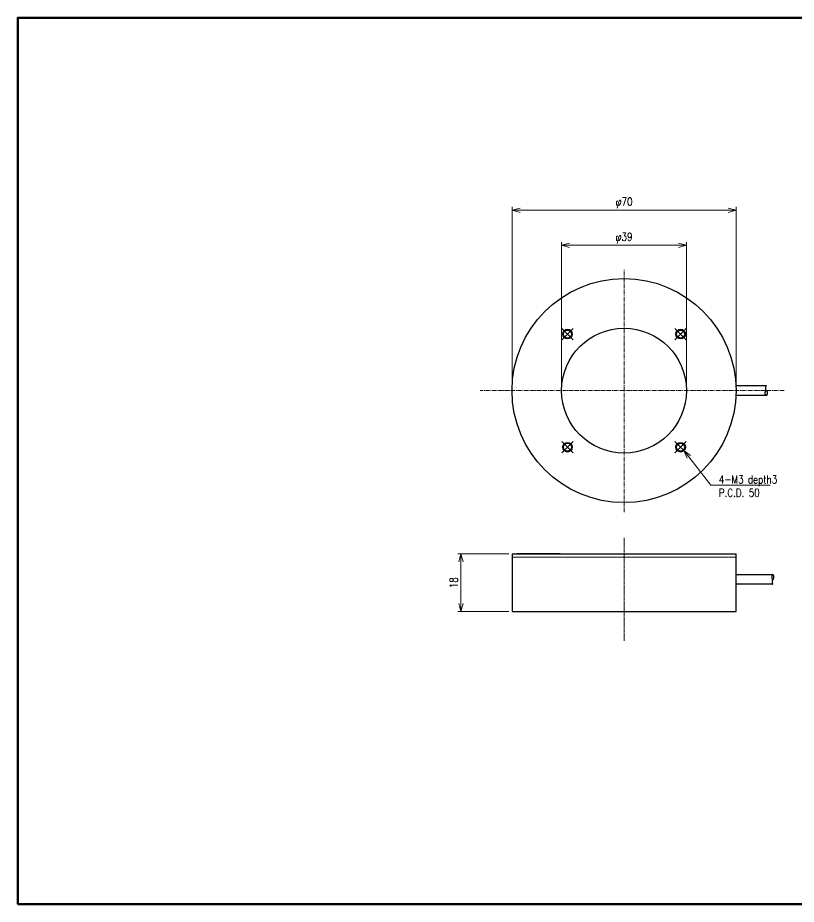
# Model space of a CAD drawing. Header units: millimetres. Extents: x 4 to 387, y 0 to 281.
# Drawn here: x 4 to 247.3, y 4 to 281 of the extents above; entities that cross this region are included whole.
import ezdxf
from ezdxf import colors
from ezdxf.entities.mleader import LeaderData, LeaderLine
from ezdxf.math import Vec2, Vec3

# ---------------------------------------------------------------- set-up
doc = ezdxf.new("R2010")
doc.units = ezdxf.units.MM
doc.linetypes.add('CENTER', pattern=[2, 1.25, -0.25, 0.25, -0.25])
doc.layers.get('0').update_dxf_attribs({"lineweight": 30})
doc.layers.get('Defpoints').update_dxf_attribs({"lineweight": 9})
for name, color, linetype, lineweight in [('2KD_寸法1', 7, 'Continuous', 15), ('2KD_寸法１', 7, 'Continuous', 15), ('2KD_寸法１ @ 1', 7, 'Continuous', 15), ('AUX', 7, 'Continuous', 40)]:
    doc.layers.add(name, color=color, linetype=linetype, lineweight=lineweight)
doc.styles.get("Standard").update_dxf_attribs({"font": 'simplex.shx', "width": 0.8, "bigfont": 'extfont.shx'})
doc.dimstyles.new('KD-STD', dxfattribs={"dimscale": 0, "dimtxt": 2.5, "dimasz": 2.5, "dimexe": 1, "dimexo": 1, "dimgap": 1, "dimtad": 1, "dimdsep": 46, "dimtxsty": 'Standard', "dimblk": 'OPEN30', "dimcen": 0, "dimadec": 0, "dimazin": 0, "dimtfac": 1, "dimtmove": 0, "dimatfit": 3, "dimldrblk": 'OPEN30', "dimfxl": 1, "dimtfill": 1, "dimtolj": 1, "dimtzin": 0, "dimlwd": 15, "dimlwe": 15, "dimarcsym": 0})

# ---------------------------------------------------------------- blocks, each defined once
blk = doc.blocks.new('_Open30')
at = {"lineweight": -2}
for p, q in [((-1, 0.26794919), (0, 0)), ((0, 0), (-1, -0.26794919)), ((0, 0), (-1, 0))]:
    blk.add_line(p, q, dxfattribs=at)
blk = doc.blocks.new('*D36')
at = {"layer": '2KD_寸法１', "color": 0, "lineweight": 15}
for p, q in [((157.4907452791362, 113.4666691299923), (141.5074994322859, 113.4666691299923)), ((142.5074994322859, 110.9666691299923), (142.5074994322859, 97.96666912999267)), ((157.4907452791362, 95.46666912999267), (141.5074994322859, 95.46666912999267))]:
    blk.add_line(p, q, dxfattribs=at)
at = {"layer": 'Defpoints', "color": 0}
for p in [(158.4907452791362, 113.4666691299923), (142.5074994322859, 95.46666912999267), (158.4907452791362, 95.46666912999267)]:
    blk.add_point(p, dxfattribs=at)
at = {"layer": '2KD_寸法１', "color": 0, "lineweight": 15, "xscale": 2.5, "yscale": 2.5, "zscale": 2.5}
for p, rotation in [((142.5074994322859, 113.4666691299923), 90), ((142.5074994322859, 95.46666912999267), 270)]:
    blk.add_blockref('_Open30', p, dxfattribs=dict(at, rotation=rotation))
at = {"layer": '2KD_寸法１', "color": 0, "insert": (140.2574994322859, 104.4666691299925), "char_height": 2.5, "attachment_point": 5, "rotation": 90, "bg_fill": 3, "box_fill_scale": 1.1, "bg_fill_color": 9, "bg_fill_true_color": 13158600, "bg_fill_transparency": 4391010}
blk.add_mtext('\\A1;18', dxfattribs=at)
blk = doc.blocks.new('A$C1AF93674')
at = {"ltscale": 0.1}
for p, q in [((-19.44543648263007, 15.90990257669725), (-15.90990257669733, 19.44543648262999)), ((-19.44543648263007, 19.44543648262999), (-15.90990257669733, 15.90990257669725)), ((15.90990257669747, 19.44543648263016), (19.44543648263021, 15.90990257669742)), ((19.44543648263021, 19.44543648263016), (15.90990257669747, 15.90990257669742)), ((-15.90990257669728, -19.44543648263016), (-19.44543648263001, -15.90990257669742)), ((-19.44543648263001, -19.44543648263016), (-15.90990257669728, -15.90990257669742)), ((19.44543648263016, -15.90990257669739), (15.90990257669742, -19.44543648263013)), ((19.44543648263016, -19.44543648263013), (15.90990257669742, -15.90990257669739))]:
    blk.add_line(p, q, dxfattribs=at)
for p, q in [((44.56784236981039, 1.5), (34.96784236981191, 1.5)), ((44.56784236981039, -1.499999999999914), (34.96784236981191, -1.499999999999914))]:
    blk.add_line(p, q)
for points in [[(44.51784236981481, -1.499999999999914), (44.4829423698088, -1.497200012207031), (44.44834236980969, -1.488600015640201), (44.41434236981002, -1.47449994087222), (44.38104236981447, -1.454800009727419), (44.34884236981306, -1.429700016975429), (44.31784236981039, -1.399500012397707), (44.28844236981101, -1.364400029182434), (44.26074236981231, -1.324499964713993), (44.23504236981389, -1.280300021171512), (44.2114423698134, -1.232100009918239), (44.19014236981306, -1.180099964141845), (44.17144236981257, -1.125), (44.1553423698119, -1.066900014877319), (44.14194236980839, -1.006500005721989), (44.13144236981165, -0.9441000223159219), (44.12394236981199, -0.8803000450134277), (44.11934236981179, -0.8154000043868164), (44.11784236981328, -0.75), (44.11934236981179, -0.6845999956130981), (44.12394236981199, -0.6196999549865155), (44.13144236981165, -0.555899977684021), (44.14194236980839, -0.4934999942778975), (44.1553423698119, -0.4330999851225954), (44.17144236981257, -0.3749999999999147), (44.19014236981306, -0.3199000358580974), (44.2114423698134, -0.2678999900817303), (44.23504236981389, -0.2196999788284302), (44.26074236981231, -0.1755000352858929), (44.28844236981101, -0.1355999708175091), (44.31784236981039, -0.1004999876022339), (44.34884236981306, -0.0702999830245119), (44.38104236981447, -0.045199990272522), (44.41434236981002, -0.0255000591278361), (44.44834236980969, -0.0113999843597412), (44.4829423698088, -0.0027999877929119), (44.51784236981481, 0)], [(44.51784236981481, 0), (44.47444236981247, 0.0113999843597981), (44.43234236981369, 0.0451999902725788), (44.39284236981481, 0.1004999876022907), (44.35714236981438, 0.1754000186921019), (44.32634236981399, 0.2678999900817587), (44.30134236981248, 0.375), (44.28294236981165, 0.493499994278011), (44.27164236981339, 0.6196999549865723), (44.26784236981482, 0.7500000000000853), (44.27164236981339, 0.8802000284194946), (44.28294236981165, 1.006500005722102), (44.30134236981248, 1.125), (44.32634236981399, 1.232100009918269), (44.35714236981438, 1.324499964714106), (44.39284236981481, 1.399500012397765), (44.43234236981369, 1.454699993133599), (44.47444236981247, 1.488600015640258), (44.51784236981481, 1.5)], [(44.51784236981481, 0), (44.56124236980977, -0.0113999843597412), (44.60334236980853, -0.0453000068663982), (44.64284236981481, -0.1004999876022339), (44.67854236981506, -0.1755000352858929), (44.70934236980829, -0.2678999900817303), (44.7343423698098, -0.3749999999999147), (44.75274236981046, -0.4934999942778975), (44.76404236980889, -0.6197999715805054), (44.76784236981481, -0.75), (44.76404236980889, -0.8803000450134277), (44.75274236981046, -1.006500005721989), (44.7343423698098, -1.125), (44.70934236980829, -1.232100009918239), (44.67854236981506, -1.32459998130801), (44.64284236981481, -1.399500012397707), (44.60334236980853, -1.454800009727419), (44.56124236980977, -1.488600015640201), (44.51784236981481, -1.499999999999914)]]:
    blk.add_lwpolyline(points)
for centre, radius in [((0, 0), 35.00000000000006), ((0, 0), 19.49999999999971), ((-17.67766952966371, 17.67766952966363), 1.5), ((-17.67766952966371, 17.67766952966363), 1.25), ((17.67766952966386, 17.6776695296638), 1.5), ((17.67766952966386, 17.6776695296638), 1.25), ((-17.67766952966366, -17.6776695296638), 1.5), ((-17.67766952966366, -17.6776695296638), 1.25), ((17.6776695296638, -17.67766952966377), 1.5), ((17.6776695296638, -17.67766952966377), 1.25)]:
    blk.add_circle(centre, radius)
blk = doc.blocks.new('A$C47215E39')
for p, q in [((0, 17.99999999999959), (0, 0)), ((0, 17.99999999999959), (1, 17.99999999999959)), ((1, 17.99999999999959), (69.0000000000001, 17.99999999999978)), ((15.00000000000031, 17.9999999999997), (1.500000000000085, 17.99999999999959)), ((15.00000000000031, 17.9999999999997), (54.99999999999966, 17.9999999999997)), ((54.99999999999966, 17.9999999999997), (68.50000000000007, 17.99999999999959)), ((69.0000000000001, 17.99999999999978), (70.00000000000007, 17.99999999999998)), ((70.00000000000007, 0), (70.00000000000007, 17.99999999999998)), ((81.55000000000297, 11.50000000000007), (70.00000000000007, 11.50000000000007)), ((70.00000000000007, 8.500000000000071), (70.00000000000007, 11.50000000000007)), ((81.55000000000297, 8.500000000000071), (70.00000000000007, 8.500000000000071)), ((0, 0), (70.00000000000007, 0))]:
    blk.add_line(p, q)
for points in [[(81.55000000000297, 11.50000000000007), (81.51509999999699, 11.4972000122071), (81.48049999999795, 11.48860001564033), (81.44649999999828, 11.47449994087226), (81.41320000000275, 11.45480000972755), (81.38100000000132, 11.42970001697547), (81.34999999999863, 11.39950001239784), (81.32059999999919, 11.3644000291825), (81.29290000000044, 11.32449996471412), (81.2672000000021, 11.28030002117164), (81.24360000000169, 11.23210000991828), (81.22230000000135, 11.18009996414191), (81.2036000000008, 11.12500000000007), (81.18750000000011, 11.06690001487739), (81.17409999999663, 11.00650000572211), (81.16359999999993, 10.94410002231605), (81.15610000000024, 10.8803000450135), (81.15150000000003, 10.81540000438697), (81.15000000000154, 10.75000000000007), (81.15150000000003, 10.68459999561317), (81.15610000000024, 10.61969995498664), (81.16359999999993, 10.55589997768409), (81.17409999999663, 10.49349999427802), (81.18750000000011, 10.43309998512275), (81.2036000000008, 10.37500000000007), (81.22230000000135, 10.31990003585822), (81.24360000000169, 10.26789999008186), (81.2672000000021, 10.2196999788285), (81.29290000000044, 10.17550003528602), (81.32059999999919, 10.13559997081763), (81.34999999999863, 10.1004999876023), (81.38100000000132, 10.07029998302467), (81.41320000000275, 10.04519999027259), (81.44649999999828, 10.02550005912788), (81.48049999999795, 10.01139998435981), (81.51509999999699, 10.00279998779304), (81.55000000000297, 10.00000000000007)], [(81.55000000000297, 10.00000000000007), (81.59339999999801, 10.01139998435981), (81.63549999999677, 10.04530000686652), (81.675000000003, 10.1004999876023), (81.71070000000336, 10.17550003528602), (81.74149999999653, 10.26789999008186), (81.76649999999799, 10.37500000000007), (81.78489999999881, 10.49349999427802), (81.79619999999713, 10.61979997158057), (81.80000000000298, 10.75000000000007), (81.79619999999713, 10.8803000450135), (81.78489999999881, 11.00650000572211), (81.76649999999799, 11.12500000000007), (81.74149999999653, 11.23210000991828), (81.71070000000336, 11.32459998130805), (81.675000000003, 11.39950001239784), (81.63549999999677, 11.45480000972755), (81.59339999999801, 11.48860001564033), (81.55000000000297, 11.50000000000007)], [(81.55000000000297, 10.00000000000007), (81.50660000000072, 9.988600015640328), (81.46450000000196, 9.954800009727547), (81.42500000000302, 9.899500012397837), (81.38930000000263, 9.824599981308054), (81.35850000000218, 9.732100009918282), (81.33350000000071, 9.625000000000073), (81.31509999999989, 9.506500005722115), (81.30380000000156, 9.380300045013499), (81.300000000003, 9.250000000000073), (81.30380000000156, 9.119799971580576), (81.31509999999989, 8.993499994278025), (81.33350000000071, 8.875000000000071), (81.35850000000218, 8.767899990081858), (81.38930000000263, 8.67550003528602), (81.42500000000302, 8.600499987602303), (81.46450000000196, 8.545300006866526), (81.50660000000072, 8.511399984359812), (81.55000000000297, 8.500000000000071)]]:
    blk.add_lwpolyline(points)
at = {"layer": '2KD_寸法1'}
blk.add_line((0, 16.99999999999959), (70.00000000000007, 16.99999999999959), dxfattribs=at)
blk = doc.blocks.new('*D37')
at = {"layer": '2KD_寸法１', "color": 0, "lineweight": 15}
for p, q in [((173.9907452791363, 165.4843264190478), (173.9907452791363, 210.8956522871633)), ((212.9907452791359, 165.4843264190478), (212.9907452791359, 210.8956522871633)), ((176.4907452791363, 209.8956522871633), (210.4907452791358, 209.8956522871633))]:
    blk.add_line(p, q, dxfattribs=at)
at = {"layer": 'Defpoints', "color": 0}
for p in [(212.9907452791359, 209.8956522871633), (173.9907452791363, 164.4843264190478), (212.9907452791359, 164.4843264190478)]:
    blk.add_point(p, dxfattribs=at)
at = {"layer": '2KD_寸法１', "color": 0, "lineweight": 15, "xscale": 2.5, "yscale": 2.5, "zscale": 2.5, "rotation": 180}
blk.add_blockref('_Open30', (173.9907452791363, 209.8956522871633), dxfattribs=at)
at = {"layer": '2KD_寸法１', "color": 0, "lineweight": 15, "xscale": 2.5, "yscale": 2.5, "zscale": 2.5}
blk.add_blockref('_Open30', (212.9907452791359, 209.8956522871633), dxfattribs=at)
at = {"layer": '2KD_寸法１', "color": 0, "insert": (193.4907452791361, 212.1456522871633), "char_height": 2.5, "attachment_point": 5, "bg_fill": 3, "box_fill_scale": 1.1, "bg_fill_color": 9, "bg_fill_true_color": 13158600, "bg_fill_transparency": 4456447}
blk.add_mtext('\\A1;φ39', dxfattribs=at)
blk = doc.blocks.new('*D38')
at = {"layer": '2KD_寸法１', "color": 0, "lineweight": 15}
for p, q in [((158.490745279136, 165.4843264190478), (158.490745279136, 221.8659699139568)), ((228.4907452791362, 165.4843264190479), (228.4907452791362, 221.8659699139568)), ((160.990745279136, 220.8659699139568), (225.9907452791362, 220.8659699139568))]:
    blk.add_line(p, q, dxfattribs=at)
at = {"layer": 'Defpoints', "color": 0}
for p in [(228.4907452791362, 220.8659699139568), (158.490745279136, 164.4843264190478), (228.4907452791362, 164.4843264190479)]:
    blk.add_point(p, dxfattribs=at)
at = {"layer": '2KD_寸法１', "color": 0, "lineweight": 15, "xscale": 2.5, "yscale": 2.5, "zscale": 2.5, "rotation": 180}
blk.add_blockref('_Open30', (158.490745279136, 220.8659699139568), dxfattribs=at)
at = {"layer": '2KD_寸法１', "color": 0, "lineweight": 15, "xscale": 2.5, "yscale": 2.5, "zscale": 2.5}
blk.add_blockref('_Open30', (228.4907452791362, 220.8659699139568), dxfattribs=at)
at = {"layer": '2KD_寸法１', "color": 0, "insert": (193.4907452791361, 223.1159699139568), "char_height": 2.5, "attachment_point": 5, "bg_fill": 3, "box_fill_scale": 1.1, "bg_fill_color": 9, "bg_fill_true_color": 13158600, "bg_fill_transparency": 4391082}
blk.add_mtext('\\A1;φ70', dxfattribs=at)

msp = doc.modelspace()

# ---------------------------------------------------------------- linework, layer by layer
at = {"layer": '2KD_寸法１', "color": 2, "linetype": 'CENTER'}
for p, q in [((193.4907452791362, 126.4843264190478), (193.4907452791362, 202.4843264190479)), ((243.4907452791362, 164.4843264190478), (148.4907452791361, 164.4843264190478))]:
    msp.add_line(p, q, dxfattribs=at)
at = {"layer": '2KD_寸法１', "color": 2, "linetype": 'CENTER', "lineweight": 5, "ltscale": 0.5}
msp.add_line((193.4907452791362, 86.33453569903418), (193.4907452791362, 118.4666691299923), dxfattribs=at)
at = {"layer": 'AUX', "lineweight": 70}
msp.add_lwpolyline([(3.999999758280865, 4.000000249163575), (386.9999997582809, 4.000000249163575), (386.9999997582809, 281.0000002491635), (3.999999758280865, 281.0000002491635)], close=True, dxfattribs=at)

# ---------------------------------------------------------------- block references
msp.add_blockref('A$C1AF93674', (193.4907452791362, 164.4843264190478))

# ---------------------------------------------------------------- leaders
at = {"layer": '2KD_寸法１ @ 1'}
ml = msp.add_multileader_mtext('Standard', dxfattribs=at)
ml.set_content('4-M3 depth3\\PP.C.D. 50', color=256)
ml.set_leader_properties(lineweight=15)
ml.set_arrow_properties(name='OPEN30')
ml.build(insert=Vec2(0, 0))
ml.multileader.update_dxf_attribs({"text_left_attachment_type": 6, "text_right_attachment_type": 6, "dogleg_length": 1.5, "arrow_head_size": 2.5})
ctx = ml.context
ctx.base_point, ctx.char_height, ctx.arrow_head_size, ctx.landing_gap_size, ctx.plane_origin = Vec3(222.115144654382, 134.9991101863831), 2.5, 2.5, 1, Vec3(270.6656595756438, 121.6593816846213)
ctx.left_attachment, ctx.right_attachment = 6, 6
notes = []
notes.append((ctx, [(0, (1, 1, 0), (220.615144654382, 134.9991101863831), (1, 0), 1.5, [(0, [(212.2290749805797, 145.7459967176042)], 0, [])])]))
ctx.mtext.insert, ctx.mtext.flow_direction = Vec3(223.1151446543821, 137.9991101863832), 5
for ctx, leaders in notes:
    for number, flags, end, landing, length, lines in leaders:
        leader = LeaderData()
        leader.index, (leader.has_last_leader_line, leader.has_dogleg_vector, leader.attachment_direction) = number, flags
        leader.last_leader_point, leader.dogleg_vector, leader.dogleg_length = Vec3(end), Vec3(landing), length
        for number, points, colour, breaks in lines:
            line = LeaderLine()
            line.index, line.vertices, line.color, line.breaks = number, Vec3.list(points), colors.encode_raw_color(colour), breaks
            leader.lines.append(line)
        ctx.leaders.append(leader)

# ---------------------------------------------------------------- next in the draw order: dimensions: what is measured, and where the dimension line sits
dim = msp.add_linear_dim(base=(212.9907452791359, 209.8956522871633), p1=(173.9907452791363, 164.4843264190478), p2=(212.9907452791359, 164.4843264190478), text='φ<>', dimstyle='KD-STD', override={"dimscale": 1, "dimtix": 0, "dimtofl": 1, "dimtmove": 0, "dimatfit": 3, "dimtfillclr": 256}, dxfattribs=at)
dim.commit()
dim.dimension.update_dxf_attribs({"geometry": '*D37', "text_midpoint": (193.4907452791361, 212.1456522871633)})
dim = msp.add_linear_dim(base=(142.5074994322859, 95.46666912999267), p1=(158.4907452791362, 113.4666691299923), p2=(158.4907452791362, 95.46666912999267), angle=90, dimstyle='KD-STD', override={"dimscale": 1, "dimtix": 0, "dimtofl": 1, "dimtmove": 0, "dimatfit": 3}, dxfattribs=at)
dim.commit()
dim.dimension.update_dxf_attribs({"geometry": '*D36', "text_midpoint": (140.2574994322859, 104.4666691299925)})

# ---------------------------------------------------------------- next in the draw order: block references
msp.add_blockref('A$C47215E39', (158.4907452791362, 95.46666912999267))

# ---------------------------------------------------------------- next in the draw order: dimensions: what is measured, and where the dimension line sits
dim = msp.add_linear_dim(base=(228.4907452791362, 220.8659699139568), p1=(158.490745279136, 164.4843264190478), p2=(228.4907452791362, 164.4843264190479), text='φ<>', dimstyle='KD-STD', override={"dimscale": 1, "dimtix": 0, "dimtofl": 1, "dimtmove": 0, "dimatfit": 3, "dimtfillclr": 256}, dxfattribs=at)
dim.commit()
dim.dimension.update_dxf_attribs({"geometry": '*D38', "text_midpoint": (193.4907452791361, 223.1159699139568)})

doc.saveas('drawing.dxf')
